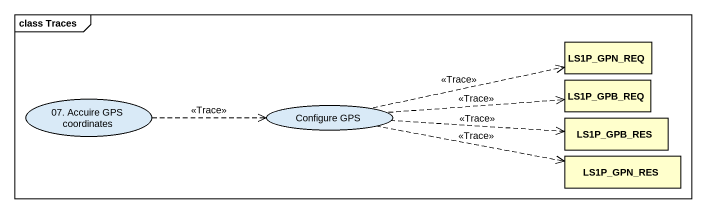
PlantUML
@startuml
mainframe class Traces
allowmixing
hide circle
hide empty members
class LS1P_GPN_REQ
usecase "07. Accuire GPS coordinates" as u07_Accuire_GPS_coordinates
usecase "Configure GPS" as Configure_GPS
class LS1P_GPB_REQ
class LS1P_GPB_RES
class LS1P_GPN_RES
u07_Accuire_GPS_coordinates .right.> Configure_GPS : <<Trace>>
Configure_GPS .right.> LS1P_GPN_REQ : <<Trace>>
Configure_GPS .right.> LS1P_GPB_REQ : <<Trace>>
Configure_GPS .right.> LS1P_GPB_RES : <<Trace>>
Configure_GPS .right.> LS1P_GPN_RES : <<Trace>>
@enduml
